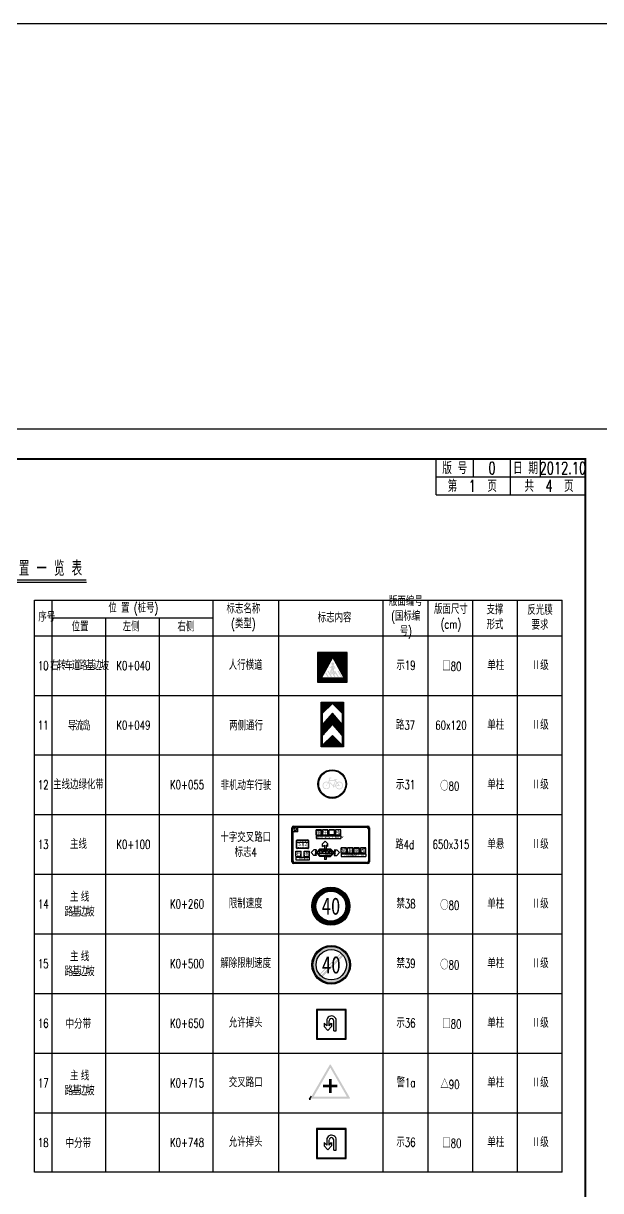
# Model space of a CAD drawing. Extents: x 9922 to 15217, y 1175 to 2938.
# Drawn here: x 13391.2 to 13584.8, y 1935.2 to 2326.8 of the extents above; entities that cross this region are included whole.
import ezdxf
from ezdxf.enums import TextEntityAlignment as Align

# ---------------------------------------------------------------- set-up
doc = ezdxf.new("R2010")
doc.units = 0
doc.header["$LTSCALE"] = 5
doc.layers.get('0').update_dxf_attribs({"linetype": 'CONTINUOUS'})
for name, color, linetype in [('1', 7, 'CONTINUOUS'), ('2', 7, 'CONTINUOUS'), ('J-交通标志', 4, 'CONTINUOUS'), ('LXL-现状标志牌', 4, 'CONTINUOUS'), ('PP-COM', 7, 'CONTINUOUS'), ('交通标志', 7, 'CONTINUOUS'), ('内框', 4, 'CONTINUOUS'), ('图框', 7, 'CONTINUOUS'), ('尺寸标注', 4, 'CONTINUOUS'), ('文字字符', 7, 'CONTINUOUS'), ('文字框', 8, 'CONTINUOUS'), ('文字表格', 7, 'CONTINUOUS'), ('标志', 4, 'CONTINUOUS'), ('汉字', 7, 'CONTINUOUS'), ('表格线', 7, 'CONTINUOUS')]:
    doc.layers.add(name, color=color, linetype=linetype)
doc.styles.add('ht', font='SIMHEI.TTF', dxfattribs={"width": 0.4})
doc.styles.get("Standard").update_dxf_attribs({"font": 'simplex1.shx', "width": 0.7, "bigfont": 'hztxt.shx'})
doc.styles.add('黑体', font='SIMHEI.TTF')

# ---------------------------------------------------------------- blocks, each defined once
blk = doc.blocks.new('series')
at = {"width": 0.75}
for tag, height, p in [('页码', 4, (-35, -19)), ('图名', 5, (-220, -282)), ('图号', 5, (-20, -282))]:
    blk.add_attdef(tag, text='', height=height, dxfattribs=at).set_placement(p, align=Align.MIDDLE_CENTER)
blk = doc.blocks.new('shi19')
at = {"layer": '交通标志', "linetype": 'Continuous'}
h = blk.add_hatch(dxfattribs=at)
h.set_pattern_fill('ANSI37', color=256, scale=0.5, style=0)
h.set_pattern_definition([(45, (-464.1133, -103.8755), (-1.122532, 1.122532), []), (135, (-464.1133, -103.8755), (-1.122532, -1.122532), [])])
h.paths.add_polyline_path([(19, 39), (-19, 39), (-19, 1), (19, 1)])
h.paths.add_polyline_path([(15.7, 5.8), (-14.5, 5.8), (0.6, 33.8)], flags=16)
at = {"layer": '交通标志'}
h = blk.add_hatch(color=256, dxfattribs=at)
h.paths.add_polyline_path([(1.8, 20.6, -0.492923), (2, 20.7), (2.1, 20.7), (2.6, 19.7, -0.100724), (2.6, 19.4), (2.7, 18.5, 0.162194), (2.7, 18.3), (2.9, 18, 0.261152), (3.2, 17.9), (3.4, 17.9, 0.358447), (3.8, 18.3), (3.9, 19.8, 0.178431), (3.7, 20.2), (2, 22.5, 0.130341), (1.4, 22.8, -0.147476), (-0.2, 22.7), (-1, 22.1, 0.158849), (-1.3, 21.9), (-1.8, 20.9, -0.146284), (-2.2, 20.6), (-3.6, 19.9, 0.396418), (-3.9, 19.3), (-3.8, 19.2, 0.389849), (-3.4, 19), (-1.5, 19.6, -0.53008), (-1.4, 19.5), (-1.5, 17.3), (-2.4, 16.2, 0.179594), (-2.6, 15.8), (-2.4, 11.1, 0.240586), (-1.9, 10.2), (-1.4, 10.2, 0.280272), (-0.9, 11), (-1, 15.4, -0.221765), (-0.8, 15.8), (-0.2, 16.3, -0.622305), (0.2, 16.1), (0.2, 15.2, 0.108022), (3.1, 10.3, 0.657401), (4.2, 11.3), (2.3, 14.6), (2, 15.6), (2.1, 18.4, 0.036993), (2.1, 18.5)])
h.paths.add_polyline_path([(2.4, 24.8, 1), (-1.3, 24.8, 1)])
h.paths.add_polyline_path([(-5, 14.9), (-6.6, 14.9), (-1.9, 7), (-0.3, 7)])
h.paths.add_polyline_path([(-8.7, 13.5), (-9.4, 12.1), (-6.3, 7), (-4.8, 7)])
h.paths.add_polyline_path([(-0.3, 14.6), (-0.4, 12.2), (2.7, 7), (4.3, 7)])
h.paths.add_polyline_path([(4, 14.9), (2.5, 14.9), (7.2, 7), (8.7, 7)])
h.paths.add_polyline_path([(8.6, 14.9), (7, 14.9), (11.7, 7), (13.3, 7)])
for p, q in [((-14.5, 5.8), (0.6, 33.8)), ((15.7, 5.8), (0.6, 33.8)), ((-14.5, 5.8), (15.7, 5.8))]:
    blk.add_line(p, q, dxfattribs=at)
for points in [[(20, 0), (20, 40), (-20, 40), (-20, 0)], [(19, 1), (19, 39), (-19, 39), (-19, 1)]]:
    blk.add_lwpolyline(points, close=True, dxfattribs=at)
blk = doc.blocks.new('diaotou')
at = {"layer": '文字字符'}
for p, q in [((-9.4, 21.4), (-9.4, 16.9)), ((-9.4, 21.4), (-6.1, 17.8)), ((-4.4, 11.6), (-9.4, 16.9)), ((-6.1, 24.9), (-6.1, 17.8)), ((0.4, 16.9), (-4.4, 11.6)), ((-2.9, 17.9), (-2.9, 24.7)), ((-2.9, 17.9), (0.4, 21.4)), ((0.4, 21.4), (0.4, 16.9)), ((3.5, 11.2), (3.5, 25)), ((6.7, 11.2), (6.7, 24.9)), ((3.5, 11.2), (6.7, 11.2))]:
    blk.add_line(p, q, dxfattribs=at)
for points in [[(20, 0), (20, 40), (-20, 40), (-20, 0)], [(19, 1), (19, 39), (-19, 39), (-19, 1)]]:
    blk.add_lwpolyline(points, close=True, dxfattribs=at)
for centre, radius, start, end in [((0.3, 24.8), 6.41, 358.7438, 179.1073), ((0.3, 24.7), 3.18, 353.572, 178.7109)]:
    blk.add_arc(centre, radius, start, end, dxfattribs=at)
blk = doc.blocks.new('shizijia a a')
blk.add_hatch(color=7).paths.add_polyline_path([(8134.4, 1195.8), (8134.4, 1193), (8128.4, 1193), (8128.4, 1187), (8125.6, 1187), (8125.6, 1193), (8119.6, 1193), (8119.6, 1195.8), (8125.6, 1195.8), (8125.6, 1201.8), (8128.4, 1201.8), (8128.4, 1195.8)])
at = {"layer": '1'}
h = blk.add_hatch(color=7, dxfattribs=at)
h.paths.add_polyline_path([(8127.7, 1216.7, 0.57735), (8126.5, 1216.7), (8106.5, 1182.2, 0.57735), (8107.1, 1181.1), (8147, 1181.1, 0.57735), (8147.6, 1182.2)])
h.paths.add_polyline_path([(8127.1, 1213.6), (8144.6, 1183.2), (8109.6, 1183.2)], flags=16)
at = {"layer": '尺寸标注', "color": 7, "linetype": 'Continuous'}
for p, q in [((8106.9, 1183.8), (8105.1, 1180.6)), ((8105.1, 1180.6), (8106.2, 1180.6))]:
    blk.add_line(p, q, dxfattribs=at)
blk = doc.blocks.new('123')
at = {"layer": '图框'}
blk.add_lwpolyline([(10930.16, 1893.64), (10930.16, 2190.64), (10510.16, 2190.64), (10510.16, 1893.64)], close=True, dxfattribs=at)
blk = doc.blocks.new('shizi04')
at = {"layer": '交通标志', "linetype": 'Continuous'}
for p, q in [((12768, 1417.6), (12768, 1474.6)), ((12768.9, 1418.5), (12768.9, 1473.7)), ((12771, 1477.6), (12895, 1477.6)), ((12894.1, 1476.7), (12771.9, 1476.7)), ((12773.6, 1470.5), (12772.6, 1467.9)), ((12773.6, 1470.5), (12774.6, 1467.9)), ((12777.9, 1475.8), (12893.2, 1475.8)), ((12777.9, 1467.7), (12777.9, 1475.8)), ((12896.2, 1472.8), (12896.2, 1419.4)), ((12897.1, 1473.7), (12897.1, 1418.5)), ((12898, 1474.6), (12898, 1417.6)), ((12777.9, 1467.7), (12769.8, 1467.7)), ((12769.8, 1419.4), (12769.8, 1467.7)), ((12772.6, 1467.9), (12773.6, 1468.4)), ((12773.6, 1468.4), (12774.6, 1467.9)), ((12775.7, 1440.8), (12775.7, 1453.4)), ((12776.3, 1441.4), (12776.3, 1452.8)), ((12776.3, 1450.8), (12795.1, 1450.8)), ((12776.7, 1454.4), (12794.7, 1454.4)), ((12777.3, 1453.8), (12794.1, 1453.8)), ((12795.1, 1452.8), (12795.1, 1441.4)), ((12795.7, 1453.4), (12795.7, 1440.8)), ((12823.8, 1452.4), (12819.3, 1447.9)), ((12823.8, 1452.4), (12828.3, 1447.9)), ((12794.7, 1439.8), (12776.7, 1439.8)), ((12794.1, 1440.4), (12777.3, 1440.4)), ((12800, 1433), (12804.5, 1437.5)), ((12800, 1433), (12804.5, 1428.5)), ((12809, 1437.5), (12804.5, 1437.5)), ((12809, 1437.5), (12804.5, 1437.5)), ((12809, 1437.5), (12806.8, 1434.5)), ((12806.8, 1434.5), (12810.1, 1434.5)), ((12806.8, 1431.5), (12810.1, 1431.5)), ((12809, 1428.5), (12806.8, 1431.5)), ((12810.1, 1434.5), (12814.9, 1439.3)), ((12810.1, 1433), (12814.6, 1437.5)), ((12810.1, 1433), (12814.6, 1428.5)), ((12810.1, 1431.5), (12814.9, 1426.7)), ((12814.6, 1437.5), (12823.8, 1437.5)), ((12814.9, 1439.3), (12832.7, 1439.3)), ((12819.3, 1443.4), (12819.3, 1447.9)), ((12819.3, 1443.4), (12822.3, 1445.6)), ((12822.3, 1445.6), (12822.3, 1439.3)), ((12833, 1437.5), (12823.8, 1437.5)), ((12825.3, 1445.6), (12825.3, 1439.3)), ((12828.3, 1443.4), (12825.3, 1445.6)), ((12828.3, 1443.4), (12828.3, 1447.9)), ((12837.5, 1434.5), (12832.7, 1439.3)), ((12837.5, 1431.5), (12832.7, 1426.7)), ((12837.5, 1433), (12833, 1437.5)), ((12837.5, 1433), (12833, 1428.5)), ((12840.8, 1434.5), (12837.5, 1434.5)), ((12840.8, 1431.5), (12837.5, 1431.5)), ((12838.6, 1437.5), (12843.1, 1437.5)), ((12838.6, 1437.5), (12843.1, 1437.5)), ((12838.6, 1437.5), (12840.8, 1434.5)), ((12838.6, 1428.5), (12840.8, 1431.5)), ((12847.6, 1433), (12843.1, 1437.5)), ((12847.6, 1433), (12843.1, 1428.5)), ((12895, 1414.6), (12771, 1414.6)), ((12894.1, 1415.5), (12771.9, 1415.5)), ((12893.2, 1416.4), (12772.8, 1416.4)), ((12809, 1428.5), (12804.5, 1428.5)), ((12809, 1428.5), (12804.5, 1428.5)), ((12814.6, 1428.5), (12823.8, 1428.5)), ((12823.8, 1426.7), (12814.9, 1426.7)), ((12822.3, 1426.7), (12822.3, 1421.8)), ((12825.3, 1421.8), (12822.3, 1421.8)), ((12833, 1428.5), (12823.8, 1428.5)), ((12823.8, 1426.7), (12832.7, 1426.7)), ((12825.3, 1426.7), (12825.3, 1421.8)), ((12838.6, 1428.5), (12843.1, 1428.5)), ((12838.6, 1428.5), (12843.1, 1428.5))]:
    blk.add_line(p, q, dxfattribs=at)
for centre, radius, start, end in [((12771, 1474.6), 3, 90, 180), ((12771.9, 1473.7), 3, 90, 180), ((12893.2, 1472.8), 3, 0, 90), ((12894.1, 1473.7), 3, 0, 90), ((12895, 1474.6), 3, 0, 90), ((12776.7, 1453.4), 1, 90, 180), ((12777.3, 1452.8), 1, 90, 180), ((12794.1, 1452.8), 1, 0, 90), ((12794.7, 1453.4), 1, 0, 90), ((12776.7, 1440.8), 1, 180, 270), ((12777.3, 1441.4), 1, 180, 270), ((12794.1, 1441.4), 1, 270, 0), ((12794.7, 1440.8), 1, 270, 0), ((12771, 1417.6), 3, 180, 270), ((12771.9, 1418.5), 3, 180, 270), ((12772.8, 1419.4), 3, 180, 270), ((12893.2, 1419.4), 3, 270, 0), ((12894.1, 1418.5), 3, 270, 0), ((12895, 1417.6), 3, 270, 0)]:
    blk.add_arc(centre, radius, start, end, dxfattribs=at)
at = {"layer": '图框', "linetype": 'Continuous'}
for p, q in [((12810.1, 1431.5), (12806.8, 1431.5)), ((12837.5, 1434.5), (12840.8, 1434.5))]:
    blk.add_line(p, q, dxfattribs=at)
at = {"layer": '文字框', "linetype": 'Continuous'}
for p, q in [((12771.3, 1475.4), (12771.3, 1470.9)), ((12771.3, 1475.4), (12775.8, 1475.4)), ((12771.3, 1470.9), (12775.8, 1470.9)), ((12775.8, 1475.4), (12775.8, 1470.9)), ((12817.5, 1471.3), (12808.5, 1471.3)), ((12808.5, 1462.3), (12808.5, 1471.3)), ((12817.5, 1462.3), (12817.5, 1471.3)), ((12828.3, 1471.3), (12819.3, 1471.3)), ((12819.3, 1462.3), (12819.3, 1471.3)), ((12828.3, 1462.3), (12828.3, 1471.3)), ((12839.1, 1471.3), (12830.1, 1471.3)), ((12830.1, 1462.3), (12830.1, 1471.3)), ((12839.1, 1462.3), (12839.1, 1471.3)), ((12849.9, 1471.3), (12840.9, 1471.3)), ((12840.9, 1462.3), (12840.9, 1471.3)), ((12849.9, 1462.3), (12849.9, 1471.3)), ((12817.5, 1462.3), (12808.5, 1462.3)), ((12808.5, 1461.4), (12808.5, 1456.9)), ((12808.5, 1461.4), (12849.9, 1461.4)), ((12808.5, 1456.9), (12849.9, 1456.9)), ((12828.3, 1462.3), (12819.3, 1462.3)), ((12839.1, 1462.3), (12830.1, 1462.3)), ((12849.9, 1462.3), (12840.9, 1462.3)), ((12849.9, 1461.4), (12849.9, 1456.9)), ((12774.2, 1435.3), (12783.2, 1435.3)), ((12774.2, 1426.3), (12774.2, 1435.3)), ((12783.2, 1426.3), (12783.2, 1435.3)), ((12788.2, 1435.3), (12797.2, 1435.3)), ((12788.2, 1426.3), (12788.2, 1435.3)), ((12797.2, 1426.3), (12797.2, 1435.3)), ((12813.5, 1435.3), (12813.5, 1430.8)), ((12818, 1435.3), (12813.5, 1435.3)), ((12818, 1430.8), (12813.5, 1430.8)), ((12818, 1435.3), (12818, 1430.8)), ((12818.9, 1435.3), (12818.9, 1430.8)), ((12823.4, 1435.3), (12818.9, 1435.3)), ((12823.4, 1430.8), (12818.9, 1430.8)), ((12823.4, 1435.3), (12823.4, 1430.8)), ((12824.3, 1435.3), (12824.3, 1430.8)), ((12828.8, 1435.3), (12824.3, 1435.3)), ((12828.8, 1430.8), (12824.3, 1430.8)), ((12828.8, 1435.3), (12828.8, 1430.8)), ((12829.7, 1435.3), (12829.7, 1430.8)), ((12834.2, 1435.3), (12829.7, 1435.3)), ((12834.2, 1430.8), (12829.7, 1430.8)), ((12834.2, 1435.3), (12834.2, 1430.8)), ((12859.3, 1441.1), (12850.3, 1441.1)), ((12850.3, 1432.1), (12850.3, 1441.1)), ((12859.3, 1432.1), (12850.3, 1432.1)), ((12850.3, 1431.2), (12850.3, 1426.7)), ((12850.3, 1431.2), (12891.7, 1431.2)), ((12859.3, 1432.1), (12859.3, 1441.1)), ((12870.1, 1441.1), (12861.1, 1441.1)), ((12861.1, 1432.1), (12861.1, 1441.1)), ((12870.1, 1432.1), (12861.1, 1432.1)), ((12870.1, 1432.1), (12870.1, 1441.1)), ((12880.9, 1441.1), (12871.9, 1441.1)), ((12871.9, 1432.1), (12871.9, 1441.1)), ((12880.9, 1432.1), (12871.9, 1432.1)), ((12880.9, 1432.1), (12880.9, 1441.1)), ((12891.7, 1441.1), (12882.7, 1441.1)), ((12882.7, 1432.1), (12882.7, 1441.1)), ((12891.7, 1432.1), (12882.7, 1432.1)), ((12891.7, 1432.1), (12891.7, 1441.1)), ((12891.7, 1431.2), (12891.7, 1426.7)), ((12774.2, 1426.3), (12783.2, 1426.3)), ((12774.2, 1425.4), (12774.2, 1420.9)), ((12774.2, 1425.4), (12797.2, 1425.4)), ((12774.2, 1420.9), (12797.2, 1420.9)), ((12788.2, 1426.3), (12797.2, 1426.3)), ((12797.2, 1420.9), (12797.2, 1425.4)), ((12850.3, 1426.7), (12891.7, 1426.7))]:
    blk.add_line(p, q, dxfattribs=at)
at = {"layer": '汉字', "linetype": 'Continuous', "style": 'ht'}
for s, height, p in [('南', 3.4, (12771.1, 1471.4)), ('南', 6.6, (12808.2, 1463.4)), ('庄', 6.6, (12819, 1463.4)), ('二', 6.6, (12829.8, 1463.4)), ('桥', 6.6, (12840.6, 1463.4)), ('S', 6, (12778.5, 1444.3)), ('粤', 1.4, (12781, 1451.3)), ('8', 6, (12784, 1444.2)), ('高', 1.4, (12785, 1451.4)), ('速', 1.4, (12788.9, 1451.4)), ('2', 6, (12788.8, 1444.2)), ('石', 6.6, (12773.9, 1427.4)), ('佛', 1.4, (12778.2, 1441.3)), ('山', 1.4, (12780.6, 1441.3)), ('一', 1.4, (12783, 1441.3)), ('环', 1.4, (12785.6, 1441.3)), ('湾', 6.6, (12788.1, 1427.4)), ('高', 1.4, (12788.3, 1441.3)), ('速', 1.4, (12791.1, 1441.3)), ('南', 3.4, (12813.2, 1431.3)), ('庄', 3.4, (12818.6, 1431.3)), ('大', 3.4, (12824, 1431.3)), ('道', 3.4, (12829.4, 1431.3)), ('紫', 6.6, (12850, 1433.2)), ('ZIDONGNAN LU', 3.5, (12855.7, 1427.2)), ('洞', 6.6, (12860.8, 1433.2)), ('南', 6.6, (12871.6, 1433.2)), ('路', 6.6, (12882.4, 1433.2)), ('SHIWAN', 3.5, (12779, 1421.4))]:
    blk.add_text(s, height=height, dxfattribs=at).set_placement(p)
at = {"layer": '汉字', "linetype": 'Continuous', "style": 'ht', "width": 0.9}
blk.add_text('NANZHUANG 2 BRIDGE', height=3.5, dxfattribs=at).set_placement((12808.8, 1457.4))
blk = doc.blocks.new('lvdao')
at = {"layer": 'PP-COM'}
h = blk.add_hatch(color=7, dxfattribs=at)
edge = h.paths.add_edge_path(flags=16)
edge.add_line((14523.5, 1582.3), (14521.9, 1584.3))
edge.add_line((14521.9, 1584.3), (14519.8, 1577.7))
edge.add_line((14519.8, 1577.7), (14521.7, 1578))
edge.add_arc((14527.1, 1578.3), 5.37, 132.388, 183.7177, ccw=False)
edge = h.paths.add_edge_path(flags=16)
edge.add_arc((14527.1, 1578.3), 4.46, 493.2183, 542.8172)
edge.add_line((14522.6, 1578.1), (14526.4, 1578.7))
edge.add_line((14526.4, 1578.7), (14524, 1581.6))
h.paths.add_polyline_path([(14519.2, 1579.7), (14519.2, 1579.4), (14518.8, 1579.4), (14519.1, 1578.1), (14521.3, 1584.8), (14513.1, 1584.8), (14512.9, 1584.4), (14518.7, 1578), (14518.4, 1579.4), (14517.9, 1579.4), (14517.9, 1579.7)], flags=16)
edge = h.paths.add_edge_path(flags=16)
edge.add_line((14526.6, 1577.9), (14522.7, 1577.3))
edge.add_arc((14527.1, 1578.3), 4.46, 193.2623, 482.7824)
edge.add_line((14524.7, 1582.1), (14527.1, 1579))
edge.add_arc((14527.1, 1578.3), 0.629, 218.7459, 446.2654, ccw=False)
edge = h.paths.add_edge_path()
edge.add_arc((14519.1, 1577.2), 0.876, 522.2877, 630.7597)
edge.add_line((14519.1, 1576.3), (14519.4, 1575))
edge.add_line((14519.4, 1575), (14519, 1575))
edge.add_line((14519, 1575), (14519, 1574.6))
edge.add_line((14519, 1574.6), (14520.5, 1574.6))
edge.add_line((14520.5, 1574.6), (14520.5, 1575))
edge.add_line((14520.5, 1575), (14519.8, 1575))
edge.add_line((14519.8, 1575), (14519.5, 1576.4))
edge.add_arc((14519.1, 1577.2), 0.876, 298.9553, 336.2173)
edge.add_line((14519.9, 1576.8), (14521.8, 1577.2))
edge.add_arc((14527.1, 1578.3), 5.37, 192.5829, 483.7069)
edge.add_line((14524.1, 1582.8), (14522.2, 1585.2))
edge.add_line((14522.2, 1585.2), (14522.5, 1586))
edge.add_line((14522.5, 1586), (14523.2, 1586))
edge.add_line((14523.2, 1586), (14524.4, 1586.6))
edge.add_line((14524.4, 1586.6), (14524.4, 1587.1))
edge.add_line((14524.4, 1587.1), (14519.9, 1586.9))
edge.add_line((14519.9, 1586.9), (14519.6, 1586.8))
edge.add_line((14519.6, 1586.8), (14519.8, 1586.4))
edge.add_line((14519.8, 1586.4), (14521.6, 1585.9))
edge.add_line((14521.6, 1585.9), (14521.5, 1585.4))
edge.add_line((14521.5, 1585.4), (14513.3, 1585.4))
edge.add_line((14513.3, 1585.4), (14514.1, 1587.4))
edge.add_line((14514.1, 1587.4), (14513.5, 1588.1))
edge.add_line((14513.5, 1588.1), (14513.9, 1588.4))
edge.add_line((14513.9, 1588.4), (14516.1, 1588.4))
edge.add_line((14516.1, 1588.4), (14516.1, 1589.2))
edge.add_line((14516.1, 1589.2), (14513.4, 1589.2))
edge.add_line((14513.4, 1589.2), (14512.5, 1588.1))
edge.add_line((14512.5, 1588.1), (14513.3, 1587.5))
edge.add_line((14513.3, 1587.5), (14511.7, 1583))
edge.add_arc((14509.1, 1578.4), 5.29, 420.2153, 770.6928)
edge.add_line((14512.4, 1582.5), (14512.5, 1583.2))
edge.add_line((14512.5, 1583.2), (14512.6, 1583.6))
edge.add_line((14512.6, 1583.6), (14518.2, 1577.5))
edge = h.paths.add_edge_path(flags=16)
edge.add_arc((14501.9, 1587.5), 11.7, 310.9679, 330.0306, ccw=False)
edge.add_arc((14509.1, 1578.4), 0.577, 90, 387.1744, ccw=False)
edge.add_arc((14504.2, 1585), 7.73, 308.8249, 338.2574)
edge.add_arc((14509.1, 1578.4), 4.41, 418.0084, 767.5244)
at = {"layer": 'J-交通标志', "color": 7}
blk.add_circle((14517.2, 1580.3), 20, dxfattribs=at)
at = {"layer": '内框', "color": 7}
blk.add_circle((14517.3, 1580.3), 18.9, dxfattribs=at)
blk = doc.blocks.new('jiechu40')
at = {"layer": '标志'}
h = blk.add_hatch(color=7, dxfattribs=at)
edge = h.paths.add_edge_path(flags=16)
edge.add_arc((0.1, -0.1), 15.7, 0, 360)
edge = h.paths.add_edge_path()
edge.add_arc((0.1, -0.1), 18.9, 0, 360)
at = {"layer": 'J-交通标志', "color": 7}
blk.add_circle((0, -0.1), 20, dxfattribs=at)
at = {"layer": '内框', "color": 7}
for radius in [18.9, 15.7]:
    blk.add_circle((0.1, -0.1), radius, dxfattribs=at)
at = {"layer": '尺寸标注', "color": 7, "const_width": 0.2}
for points in [[(-12.4, -9.6), (9.6, 12.4)], [(-11.8, -10.3), (10.3, 11.8)], [(-11.1, -11.1), (11.1, 11.1)], [(-10.3, -11.8), (11.8, 10.3)], [(-9.6, -12.4), (12.4, 9.6)]]:
    blk.add_lwpolyline(points, dxfattribs=at)
at = {"layer": '标志', "color": 7, "style": '黑体', "width": 0.8}
blk.add_text('40', height=18, dxfattribs=at).set_placement((0.1, -0.1), align=Align.MIDDLE_CENTER)
blk = doc.blocks.new('xian40')
at = {"layer": '2'}
h = blk.add_hatch(dxfattribs=at)
h.set_pattern_fill('SACNCR', scale=0.316574, angle=90, style=0)
h.set_pattern_definition([(135, (-4963.1008, -1194.3123), (-0.53304684, -0.53304684), []), (135, (-4963.1008, -1193.7792), (-0.53304684, -0.53304684), [0, -0.75384207])])
h.paths.add_polyline_path([(-18.2, 2.5, 1), (19.6, 2.5, 1)])
h.paths.add_polyline_path([(16.3, 2.5, -1), (-15, 2.5, -1)], flags=16)
at = {"layer": 'J-交通标志', "color": 7}
blk.add_circle((0.6, 2.4), 20, dxfattribs=at)
at = {"layer": '内框', "color": 7}
for radius in [18.9, 15.7]:
    blk.add_circle((0.7, 2.5), radius, dxfattribs=at)
at = {"layer": '标志', "color": 7, "linetype": 'Continuous', "style": '黑体', "width": 0.8}
blk.add_text('40', height=18, dxfattribs=at).set_placement((0.7, 2.5), align=Align.MIDDLE_CENTER)

msp = doc.modelspace()

# ---------------------------------------------------------------- hatches: boundary and pattern name
at = {"layer": '2'}
h = msp.add_hatch(dxfattribs=at)
h.set_pattern_fill('SACNCR', color=0, scale=0.125, style=0)
h.set_pattern_definition([(45, (12605.03124, 2077.4596), (-0.21047475, 0.21047475), []), (45, (12605.24172, 2077.4596), (-0.21047475, 0.21047475), [0, -0.29765625])])
h.paths.add_polyline_path([(13494.7951, 2098.65118), (13491.54517, 2098.65118), (13491.54517, 2095.40118)])
h.paths.add_polyline_path([(13498.04503, 2098.65118), (13494.7951, 2098.65118), (13498.04503, 2095.40118)])
h.paths.add_polyline_path([(13494.7951, 2095.40118), (13491.54517, 2091.65118), (13491.54517, 2087.90118), (13494.7951, 2091.65118), (13498.04503, 2087.90118), (13498.04503, 2091.65118)])
h.paths.add_polyline_path([(13494.7951, 2087.90118), (13491.54517, 2084.65117), (13498.04503, 2084.65117)])

# ---------------------------------------------------------------- linework, layer by layer
at = {"layer": '2', "linetype": 'Continuous'}
msp.add_lwpolyline([(13001.21036, 2326.83981), (15214.54986, 2326.83981), (15217.07369, 1175.46665), (13001.21036, 1198.16023)], close=True, dxfattribs=at)
at = {"layer": 'LXL-现状标志牌', "color": 0}
for p, q in [((13491.04517, 2099.15118), (13498.54502, 2099.15118)), ((13491.04517, 2084.15118), (13491.04517, 2099.15118)), ((13498.54502, 2099.15118), (13498.54502, 2084.15118)), ((13491.29516, 2098.90117), (13498.29503, 2098.90117)), ((13491.29516, 2084.40118), (13491.29516, 2098.90117)), ((13491.54517, 2098.65118), (13498.04503, 2098.65118)), ((13491.54517, 2084.65117), (13491.54517, 2098.65118)), ((13491.54517, 2095.40118), (13494.7951, 2098.65118)), ((13491.54517, 2091.65118), (13491.54517, 2095.40118)), ((13494.7951, 2095.40118), (13491.54517, 2091.65118)), ((13494.7951, 2098.65118), (13498.04503, 2095.40118)), ((13498.04503, 2091.65118), (13494.7951, 2095.40118)), ((13498.04503, 2098.65118), (13498.04503, 2084.65117)), ((13498.04503, 2095.40118), (13498.04503, 2091.65118)), ((13498.29503, 2098.90117), (13498.29503, 2084.40118)), ((13491.54517, 2087.90118), (13494.7951, 2091.65118)), ((13494.7951, 2091.65118), (13498.04503, 2087.90118)), ((13491.54517, 2084.65117), (13491.54517, 2087.90118)), ((13494.7951, 2087.90118), (13491.54517, 2084.65117)), ((13498.04503, 2084.65117), (13494.7951, 2087.90118)), ((13498.04503, 2087.90118), (13498.04503, 2084.65117)), ((13498.54502, 2084.15118), (13491.04517, 2084.15118)), ((13498.29503, 2084.40118), (13491.29516, 2084.40118)), ((13498.04503, 2084.65117), (13491.54517, 2084.65117))]:
    msp.add_line(p, q, dxfattribs=at)
at = {"layer": '图框'}
for p, q in [((13529.59699, 2168.64391), (13529.59699, 2180.64391)), ((13542.09699, 2174.64391), (13542.09699, 2180.64391)), ((13554.59699, 2174.64391), (13554.59699, 2180.64391)), ((13564.59699, 2174.64391), (13564.59699, 2180.64391)), ((13529.59699, 2174.64391), (13579.59699, 2174.64391)), ((13554.59699, 2168.64391), (13554.59699, 2174.64391)), ((13529.59699, 2168.64391), (13579.59699, 2168.64391))]:
    msp.add_line(p, q, dxfattribs=at)
at = {"layer": '图框', "const_width": 0.7}
msp.add_lwpolyline([(13579.59699, 2180.64391), (13199.59699, 2180.64391), (13199.59699, 1903.64391), (13579.59699, 1903.64391), (13579.59699, 2180.64391)], dxfattribs=at)
at = {"layer": '尺寸标注', "color": 7, "linetype": 'Continuous'}
msp.add_line((13371.42941, 2139.37247), (13412.34629, 2139.37247), dxfattribs=at)
at = {"layer": '尺寸标注', "color": 7, "linetype": 'Continuous', "const_width": 0.4}
msp.add_lwpolyline([(13371.42941, 2140.09247), (13412.34629, 2140.09247)], dxfattribs=at)
at = {"layer": '文字表格', "linetype": 'Continuous'}
for p, q in [((13400.88164, 1941.37247), (13400.88164, 2133.37247)), ((13454.88164, 1941.37247), (13454.88164, 2133.37247)), ((13476.88164, 1941.37247), (13476.88164, 2133.37247)), ((13511.88164, 1941.37247), (13511.88164, 2133.37247)), ((13526.88164, 1941.37247), (13526.88164, 2133.37247)), ((13541.88164, 1941.37247), (13541.88164, 2133.37247)), ((13556.88164, 1941.37247), (13556.88164, 2133.37247)), ((13400.88164, 2127.37247), (13454.88164, 2127.37247)), ((13418.88164, 1941.37247), (13418.88164, 2127.37247)), ((13436.88164, 1941.37247), (13436.88164, 2127.37247)), ((13394.88164, 2121.37247), (13571.88164, 2121.37247)), ((13394.88164, 2101.37247), (13571.88164, 2101.37247)), ((13394.88164, 2081.37247), (13571.88164, 2081.37247))]:
    msp.add_line(p, q, dxfattribs=at)
at = {"layer": '表格线', "color": 1, "linetype": 'Continuous'}
for p, q in [((13394.88164, 2133.37247), (13571.88164, 2133.37247)), ((13394.88164, 1941.37247), (13394.88164, 2133.37247)), ((13571.88164, 1941.37247), (13571.88164, 2133.37247)), ((13571.88164, 1941.37247), (13394.88164, 1941.37247))]:
    msp.add_line(p, q, dxfattribs=at)
at = {"layer": '表格线', "linetype": 'Continuous'}
for p, q in [((13394.88164, 2061.37247), (13571.88164, 2061.37247)), ((13394.88164, 2041.37247), (13571.88164, 2041.37247)), ((13394.88164, 2021.37247), (13571.88164, 2021.37247)), ((13394.88164, 2001.37247), (13571.88164, 2001.37247)), ((13394.88164, 1981.37247), (13571.88164, 1981.37247)), ((13394.88164, 1961.37247), (13571.88164, 1961.37247))]:
    msp.add_line(p, q, dxfattribs=at)

# ---------------------------------------------------------------- block references
at = {"layer": '2', "linetype": 'Continuous'}
msp.add_blockref('123', (2659.44178, 0), dxfattribs=at)
for name, p, xscale, yscale, zscale in [('lvdao', (10010.59893, 1692.34825), 0.2400000000006912, 0.2400000000000659, 0.24), ('shizi04', (10927.66737, 1762.00517), 0.2000000000007276, 0.2000000000000455, 0.2), ('xian40', (13494.11022, 2029.87125), 0.319999999999709, 0.32000000000005, 0.3200000000000001), ('jiechu40', (13494.40026, 2011.0165), 0.3239999999996144, 0.3240000000000691, 0.3240000000000001)]:
    msp.add_blockref(name, p, dxfattribs=dict(at, xscale=xscale, yscale=yscale, zscale=zscale))
at = {"layer": '交通标志', "linetype": 'Continuous', "xscale": 0.2500000000000119, "yscale": 0.2499999999133706, "zscale": 0.25, "rotation": 1.766244230682929e-05}
msp.add_blockref('shi19', (13494.7951, 2105.79512), dxfattribs=at)
at = {"layer": '图框'}
ref = msp.add_blockref('series', (13589.59699, 2190.64391), dxfattribs=at)
ref.add_attrib('页码', '第  1  页    共  4  页', dxfattribs={"layer": '0', "height": 4, "width": 0.7}).set_placement((13554.59699, 2171.64391), align=Align.MIDDLE_CENTER)
ref.add_attrib('图名', '标志设置一览表', dxfattribs={"layer": '0', "height": 5, "width": 0.7}).set_placement((13369.59699, 1908.64391), align=Align.MIDDLE_CENTER)
ref.add_attrib('图号', 'S2-13-4', dxfattribs={"layer": '0', "height": 5, "width": 0.65}).set_placement((13569.59699, 1908.64391), align=Align.MIDDLE_CENTER)
at = {"layer": '尺寸标注', "linetype": 'Continuous'}
for name, p, xscale, yscale, zscale in [('diaotou', (13494.44078, 1986.02554), 0.25, 0.25, 0.25), ('shizijia a a', (10893.43871, 1588.07991), 0.3200000000001637, 0.3199999999999932, 0.3200000000000001), ('diaotou', (13494.44078, 1946.02554), 0.25, 0.25, 0.25)]:
    msp.add_blockref(name, p, dxfattribs=dict(at, xscale=xscale, yscale=yscale, zscale=zscale))

# ---------------------------------------------------------------- texts
at = {"layer": '图框', "width": 0.7}
for s, p in [('版 号', (13535.84699, 2177.64391)), ('0', (13548.34699, 2177.64391)), ('日 期', (13559.59699, 2177.64391)), ('2012.10', (13572.09699, 2177.64391))]:
    msp.add_text(s, height=4, dxfattribs=at).set_placement(p, align=Align.MIDDLE_CENTER)
at = {"layer": '文字字符', "width": 0.7}
msp.add_text('标 志 设 置 一 览 表', height=5, dxfattribs=at).set_placement((13391.4202, 2141.45194), align=Align.CENTER)
at = {"layer": '文字表格', "linetype": 'Continuous', "width": 0.7}
msp.add_text('序号', height=3, dxfattribs=at).set_placement((13396.18658, 2126.13378))
at = {"layer": '文字表格', "linetype": 'Continuous', "char_height": 3, "attachment_point": 5}
for s, insert, width in [('位 置 (桩号)', (13428.05407, 2130.17385), 50.2650249), ('标志名称\\P(类型)', (13464.96831, 2127.37247), 19.1733524), ('版面编号\\P(国标编号)', (13519.44695, 2127.40268), 12.7629102), ('版面尺寸\\P(cm)', (13534.56659, 2127.26384), 20.0615419), ('支撑\\P形式', (13549.33469, 2127.56354), 11.9705853), ('反光膜\\P要求', (13564.43921, 2127.43627), 11.4449341), ('标志内容', (13495.55074, 2127.37247), 31.6360442), ('位置', (13410.19372, 2124.37247), 13.4986516), ('左侧', (13427.30686, 2124.37247), 17.3831867), ('右侧', (13445.69004, 2124.37247), 17.3831867), ('10', (13397.84804, 2111.37247), 7.6599223), ('{\\T0.85;右转车道路基边坡}', (13409.8243, 2111.32666), 19.1733524), ('K0+040', (13428.07323, 2111.37247), 19.1733524), ('人行横道', (13465.73743, 2111.44029), 19.1733524), ('示19', (13519.48913, 2111.43012), 12.7629102), ('□80', (13534.87013, 2111.08737), 20.0615419), ('单柱', (13549.61461, 2111.37247), 11.9705853), ('Ⅱ级', (13564.50868, 2111.37247), 11.4449341), ('11', (13397.84804, 2091.37247), 7.6599223), ('\\T0.85;导流岛', (13409.723, 2091.12121), 19.1733524), ('K0+049', (13428.07323, 2091.37247), 19.1733524), ('两侧通行', (13465.85028, 2091.12731), 19.1733524), ('路37', (13519.33735, 2091.37247), 12.7629102), ('60x120', (13534.58618, 2091.37247), 20.0615419), ('单柱', (13549.61461, 2091.37247), 11.9705853), ('Ⅱ级', (13564.50868, 2091.37247), 11.4449341), ('12', (13397.84804, 2071.37247), 7.6599223), ('主线边绿化带', (13409.65019, 2071.37247), 19.1733524), ('K0+055', (13446.07323, 2071.37247), 19.1733524), ('非机动车行驶', (13465.85028, 2071.12731), 19.1733524), ('示31', (13519.33735, 2071.37247), 12.7629102), ('○80', (13534.16918, 2070.91543), 20.0615419), ('单柱', (13549.61461, 2071.37247), 11.9705853), ('Ⅱ级', (13564.50868, 2071.37247), 11.4449341), ('13', (13397.84804, 2051.37247), 7.6599223), ('主线', (13409.65019, 2051.37247), 19.1733524), ('K0+100', (13428.07323, 2051.37247), 19.1733524), ('十字交叉路口标志4', (13465.75465, 2051.17963), 19.1733524), ('路4d', (13519.0336, 2051.31434), 12.7629102), ('650x315', (13534.58618, 2051.37247), 20.0615419), ('单悬', (13549.61461, 2051.37247), 11.9705853), ('Ⅱ级', (13564.50868, 2051.37247), 11.4449341), ('14', (13397.84804, 2031.37247), 7.6599223), ('{\\T0.85;主 线\\P路基边坡}', (13409.84498, 2031.16739), 19.1733524), ('K0+260', (13446.07323, 2031.37247), 19.1733524), ('限制速度', (13465.73743, 2031.44029), 19.1733524), ('禁38', (13519.48913, 2031.43012), 12.7629102), ('○80', (13534.16918, 2030.91543), 20.0615419), ('单柱', (13549.61461, 2031.37247), 11.9705853), ('Ⅱ级', (13564.50868, 2031.37247), 11.4449341), ('{\\T0.85;主 线\\P路基边坡}', (13409.84498, 2011.16739), 19.1733524), ('解除限制速度', (13465.73743, 2011.44029), 19.1733524), ('禁39', (13519.48913, 2011.43012), 12.7629102), ('单柱', (13549.61461, 2011.37247), 11.9705853), ('Ⅱ级', (13564.50868, 2011.37247), 11.4449341), ('15', (13397.84804, 2011.37247), 7.6599223), ('K0+500', (13446.07323, 2011.37247), 19.1733524), ('○80', (13534.16918, 2010.91543), 20.0615419), ('16', (13397.84804, 1991.37247), 7.6599223), ('中分带', (13409.60115, 1991.04768), 19.1733524), ('K0+650', (13446.07323, 1991.37247), 19.1733524), ('允许掉头', (13465.73743, 1991.44029), 19.1733524), ('示36', (13519.48913, 1991.43012), 12.7629102), ('□80', (13534.87013, 1991.08737), 20.0615419), ('单柱', (13549.61461, 1991.37247), 11.9705853), ('Ⅱ级', (13564.50868, 1991.37247), 11.4449341), ('{\\T0.85;主 线\\P路基边坡}', (13409.84498, 1971.16739), 19.1733524), ('17', (13397.84804, 1971.37247), 7.6599223), ('K0+715', (13446.07323, 1971.37247), 19.1733524), ('交叉路口', (13465.73743, 1971.44029), 19.1733524), ('警1a', (13519.48913, 1971.43012), 12.7629102), ('△90', (13534.24833, 1970.83468), 20.0615419), ('单柱', (13549.61461, 1971.37247), 11.9705853), ('单柱', (13549.61461, 1971.37247), 11.9705853), ('Ⅱ级', (13564.50868, 1971.37247), 11.4449341), ('Ⅱ级', (13564.50868, 1971.37247), 11.4449341), ('18', (13397.84804, 1951.37247), 7.6599223), ('中分带', (13409.60115, 1951.04768), 19.1733524), ('K0+748', (13446.07323, 1951.37247), 19.1733524), ('允许掉头', (13465.73743, 1951.44029), 19.1733524), ('示36', (13519.48913, 1951.43012), 12.7629102), ('□80', (13534.87013, 1951.08737), 20.0615419), ('单柱', (13549.61461, 1951.37247), 11.9705853), ('Ⅱ级', (13564.50868, 1951.37247), 11.4449341)]:
    msp.add_mtext(s, dxfattribs=dict(at, insert=insert, width=width))

doc.saveas('drawing.dxf')
